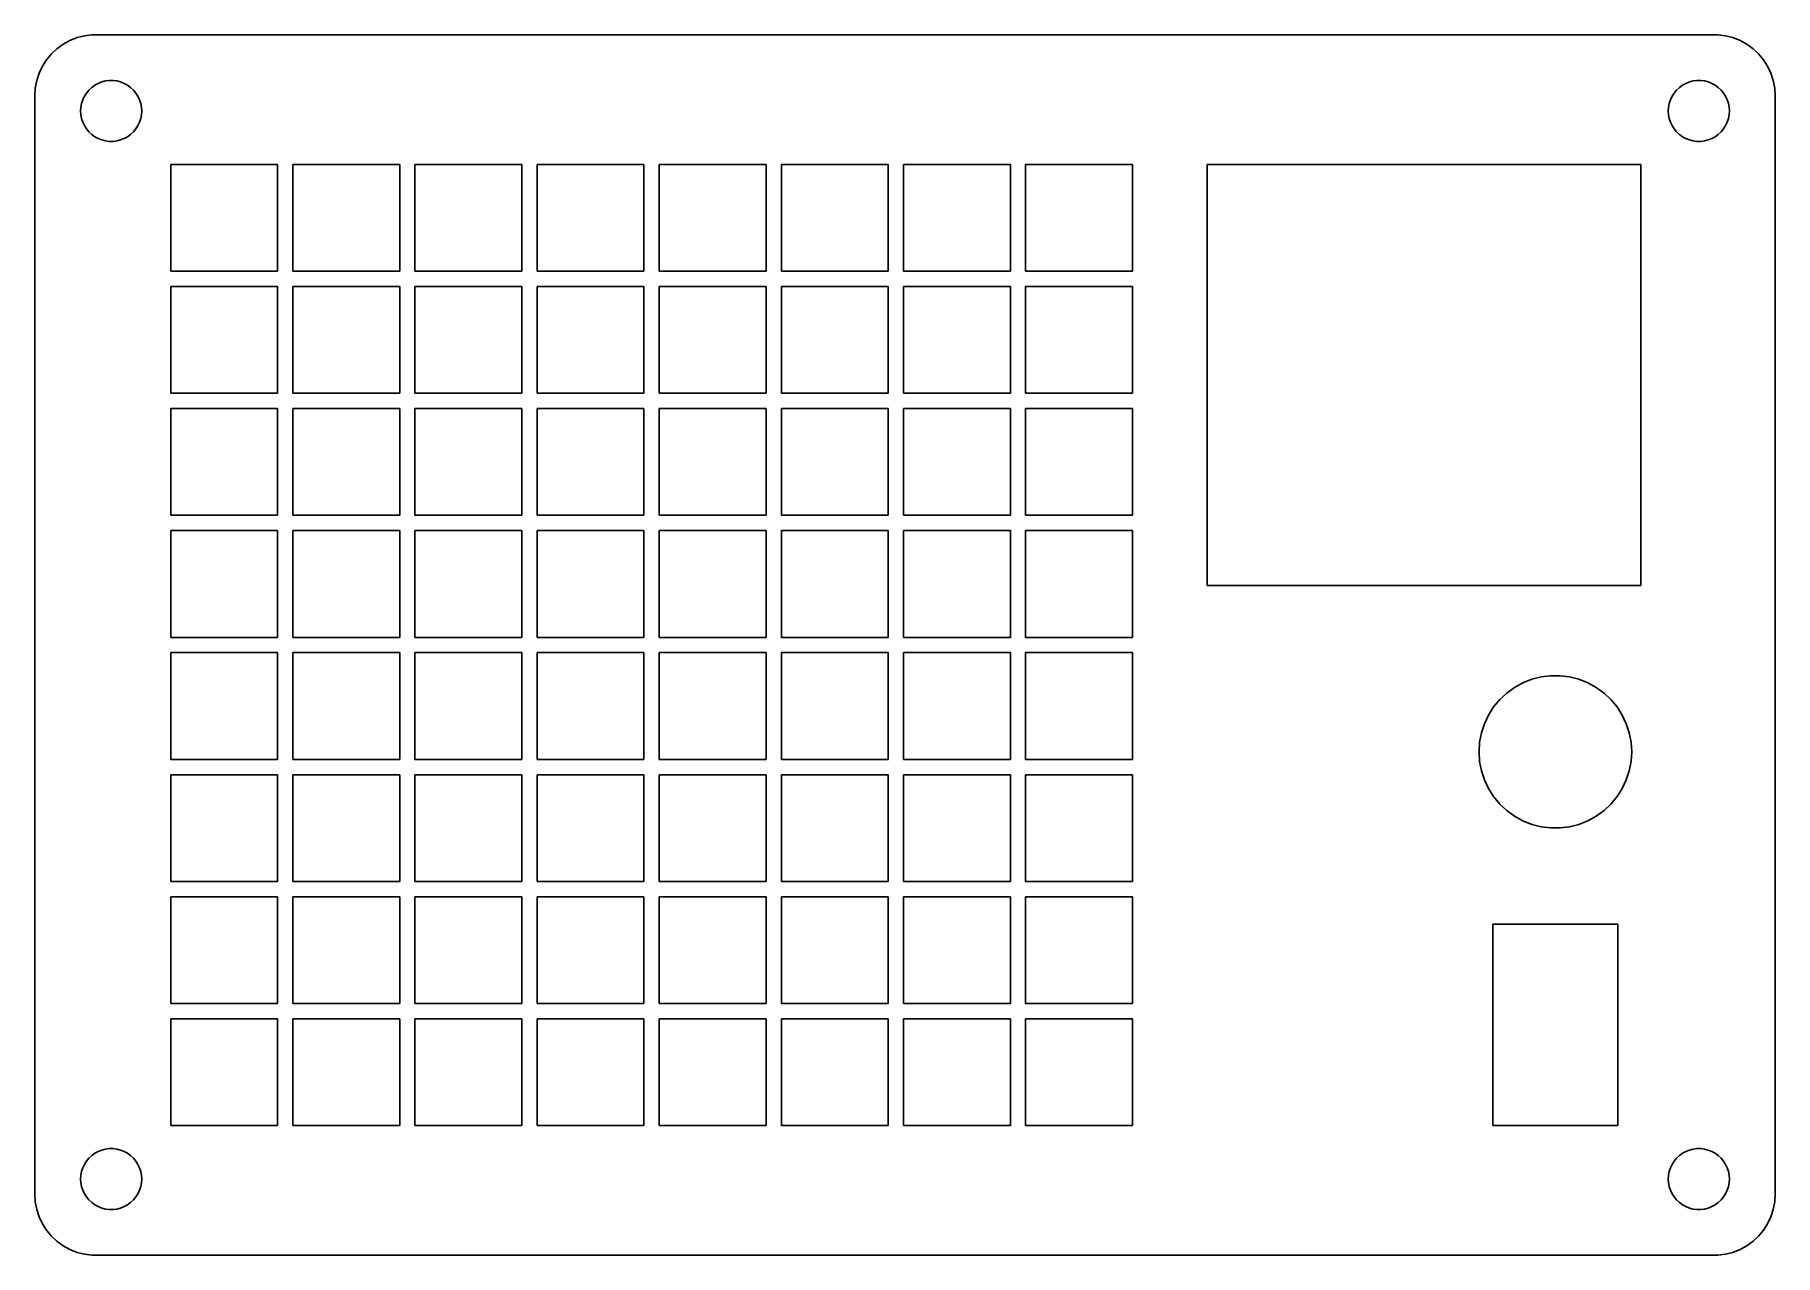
# Model space of a CAD drawing. Header units: metres. Extents: x -57 to 57, y -40 to 40.
import ezdxf

# ---------------------------------------------------------------- set-up
doc = ezdxf.new("R2010")
doc.units = ezdxf.units.M

msp = doc.modelspace()

# ---------------------------------------------------------------- linework, layer by layer
for p, q in [((-53.7495, 39.9291), (-54.2361, 39.8042)), ((-53.2512, 39.9921), (-53.7495, 39.9291)), ((53.2512, 39.9921), (-53.2512, 39.9921)), ((53.7495, 39.9291), (53.2512, 39.9921)), ((54.2361, 39.8042), (53.7495, 39.9291)), ((-55.5497, 39.082), (-55.9159, 38.7382)), ((-55.1433, 39.3773), (-55.5497, 39.082)), ((-54.7031, 39.6193), (-55.1433, 39.3773)), ((-54.2361, 39.8042), (-54.7031, 39.6193)), ((54.7031, 39.6193), (54.2361, 39.8042)), ((55.1433, 39.3773), (54.7031, 39.6193)), ((55.5497, 39.082), (55.1433, 39.3773)), ((55.9159, 38.7382), (55.5497, 39.082)), ((-56.5052, 37.927), (-56.7191, 37.4725)), ((-56.2361, 38.3511), (-56.5052, 37.927)), ((-55.9159, 38.7382), (-56.2361, 38.3511)), ((56.2361, 38.3511), (55.9159, 38.7382)), ((56.5052, 37.927), (56.2361, 38.3511)), ((56.7191, 37.4725), (56.5052, 37.927)), ((-56.9684, 36.5013), (-57, 36)), ((-56.8743, 36.9948), (-56.9684, 36.5013)), ((-56.7191, 37.4725), (-56.8743, 36.9948)), ((-53.4579, 36.3691), (-53.2748, 36.541)), ((-53.2748, 36.541), (-53.0716, 36.6886)), ((-53.0716, 36.6886), (-52.8515, 36.8096)), ((-52.8515, 36.8096), (-52.618, 36.9021)), ((-52.618, 36.9021), (-52.3748, 36.9646)), ((-52.3748, 36.9646), (-52.1256, 36.996)), ((-52.1256, 36.996), (-51.8744, 36.996)), ((-51.8744, 36.996), (-51.6252, 36.9646)), ((-51.6252, 36.9646), (-51.382, 36.9021)), ((-51.382, 36.9021), (-51.1484, 36.8096)), ((-51.1484, 36.8096), (-50.9283, 36.6886)), ((-50.9283, 36.6886), (-50.7251, 36.541)), ((-50.7251, 36.541), (-50.5421, 36.3691)), ((50.5421, 36.3691), (50.7251, 36.541)), ((50.7251, 36.541), (50.9283, 36.6886)), ((50.9283, 36.6886), (51.1484, 36.8096)), ((51.1484, 36.8096), (51.382, 36.9021)), ((51.382, 36.9021), (51.6252, 36.9646)), ((51.6252, 36.9646), (51.8744, 36.996)), ((51.8744, 36.996), (52.1256, 36.996)), ((52.1256, 36.996), (52.3748, 36.9646)), ((52.3748, 36.9646), (52.618, 36.9021)), ((52.618, 36.9021), (52.8515, 36.8096)), ((52.8515, 36.8096), (53.0716, 36.6886)), ((53.0716, 36.6886), (53.2748, 36.541)), ((53.2748, 36.541), (53.4579, 36.3691)), ((56.8743, 36.9948), (56.7191, 37.4725)), ((56.9684, 36.5013), (56.8743, 36.9948)), ((57, 36), (56.9684, 36.5013)), ((-57, 36), (-57, -36)), ((-53.9842, 35.2507), (-53.9372, 35.4974)), ((-53.9372, 35.4974), (-53.8595, 35.7362)), ((-53.8595, 35.7362), (-53.7526, 35.9635)), ((-53.7526, 35.9635), (-53.618, 36.1756)), ((-53.618, 36.1756), (-53.4579, 36.3691)), ((-50.5421, 36.3691), (-50.382, 36.1756)), ((-50.382, 36.1756), (-50.2474, 35.9635)), ((-50.2474, 35.9635), (-50.1404, 35.7362)), ((-50.1404, 35.7362), (-50.0628, 35.4974)), ((-50.0628, 35.4974), (-50.0158, 35.2507)), ((50.0158, 35.2507), (50.0628, 35.4974)), ((50.0628, 35.4974), (50.1404, 35.7362)), ((50.1404, 35.7362), (50.2474, 35.9635)), ((50.2474, 35.9635), (50.382, 36.1756)), ((50.382, 36.1756), (50.5421, 36.3691)), ((53.4579, 36.3691), (53.618, 36.1756)), ((53.618, 36.1756), (53.7526, 35.9635)), ((53.7526, 35.9635), (53.8595, 35.7362)), ((53.8595, 35.7362), (53.9372, 35.4974)), ((53.9372, 35.4974), (53.9842, 35.2507)), ((57, -36), (57, 36)), ((-54, 35), (-53.9842, 35.2507)), ((-53.9842, 34.7493), (-54, 35)), ((-53.9372, 34.5026), (-53.9842, 34.7493)), ((-53.8595, 34.2637), (-53.9372, 34.5026)), ((-53.7526, 34.0365), (-53.8595, 34.2637)), ((-50.1404, 34.2637), (-50.2474, 34.0365)), ((-50.0628, 34.5026), (-50.1404, 34.2637)), ((-50.0158, 34.7493), (-50.0628, 34.5026)), ((-50.0158, 35.2507), (-50, 35)), ((-50, 35), (-50.0158, 34.7493)), ((50, 35), (50.0158, 35.2507)), ((50.0158, 34.7493), (50, 35)), ((50.0628, 34.5026), (50.0158, 34.7493)), ((50.1404, 34.2637), (50.0628, 34.5026)), ((50.2474, 34.0365), (50.1404, 34.2637)), ((53.8595, 34.2637), (53.7526, 34.0365)), ((53.9372, 34.5026), (53.8595, 34.2637)), ((53.9842, 34.7493), (53.9372, 34.5026)), ((53.9842, 35.2507), (54, 35)), ((54, 35), (53.9842, 34.7493)), ((-53.618, 33.8244), (-53.7526, 34.0365)), ((-53.4579, 33.6309), (-53.618, 33.8244)), ((-53.2748, 33.459), (-53.4579, 33.6309)), ((-53.0716, 33.3113), (-53.2748, 33.459)), ((-52.8515, 33.1903), (-53.0716, 33.3113)), ((-52.618, 33.0979), (-52.8515, 33.1903)), ((-52.3748, 33.0354), (-52.618, 33.0979)), ((-51.382, 33.0979), (-51.6252, 33.0354)), ((-51.1484, 33.1903), (-51.382, 33.0979)), ((-50.9283, 33.3113), (-51.1484, 33.1903)), ((-50.7251, 33.459), (-50.9283, 33.3113)), ((-50.5421, 33.6309), (-50.7251, 33.459)), ((-50.382, 33.8244), (-50.5421, 33.6309)), ((-50.2474, 34.0365), (-50.382, 33.8244)), ((50.382, 33.8244), (50.2474, 34.0365)), ((50.5421, 33.6309), (50.382, 33.8244)), ((50.7251, 33.459), (50.5421, 33.6309)), ((50.9283, 33.3113), (50.7251, 33.459)), ((51.1484, 33.1903), (50.9283, 33.3113)), ((51.382, 33.0979), (51.1484, 33.1903)), ((51.6252, 33.0354), (51.382, 33.0979)), ((52.618, 33.0979), (52.3748, 33.0354)), ((52.8515, 33.1903), (52.618, 33.0979)), ((53.0716, 33.3113), (52.8515, 33.1903)), ((53.2748, 33.459), (53.0716, 33.3113)), ((53.4579, 33.6309), (53.2748, 33.459)), ((53.618, 33.8244), (53.4579, 33.6309)), ((53.7526, 34.0365), (53.618, 33.8244)), ((-52.1256, 33.0039), (-52.3748, 33.0354)), ((-51.8744, 33.0039), (-52.1256, 33.0039)), ((-51.6252, 33.0354), (-51.8744, 33.0039)), ((51.8744, 33.0039), (51.6252, 33.0354)), ((52.1256, 33.0039), (51.8744, 33.0039)), ((52.3748, 33.0354), (52.1256, 33.0039)), ((-48.1, 24.5), (-48.1, 31.5)), ((-48.1, 31.5), (-41.1, 31.5)), ((-41.1, 31.5), (-41.1, 24.5)), ((-40.1, 24.5), (-40.1, 31.5)), ((-40.1, 31.5), (-33.1, 31.5)), ((-33.1, 31.5), (-33.1, 24.5)), ((-32.1, 24.5), (-32.1, 31.5)), ((-32.1, 31.5), (-25.1, 31.5)), ((-25.1, 31.5), (-25.1, 24.5)), ((-24.1, 24.5), (-24.1, 31.5)), ((-24.1, 31.5), (-17.1, 31.5)), ((-17.1, 31.5), (-17.1, 24.5)), ((-16.1, 24.5), (-16.1, 31.5)), ((-16.1, 31.5), (-9.09999, 31.5)), ((-9.09999, 31.5), (-9.09999, 24.5)), ((-8.09999, 24.5), (-8.09999, 31.5)), ((-8.09999, 31.5), (-1.09999, 31.5)), ((-1.09999, 31.5), (-1.09999, 24.5)), ((-0.09999, 24.5), (-0.09999, 31.5)), ((-0.09999, 31.5), (6.89999, 31.5)), ((6.89999, 31.5), (6.89999, 24.5)), ((7.89999, 24.5), (7.89999, 31.5)), ((7.89999, 31.5), (14.9, 31.5)), ((14.9, 31.5), (14.9, 24.5)), ((19.8, 3.89999), (19.8, 31.5)), ((19.8, 31.5), (48.2, 31.5)), ((48.2, 31.5), (48.2, 3.89999)), ((-41.1, 24.5), (-48.1, 24.5)), ((-33.1, 24.5), (-40.1, 24.5)), ((-25.1, 24.5), (-32.1, 24.5)), ((-17.1, 24.5), (-24.1, 24.5)), ((-9.09999, 24.5), (-16.1, 24.5)), ((-1.09999, 24.5), (-8.09999, 24.5)), ((6.89999, 24.5), (-0.09999, 24.5)), ((14.9, 24.5), (7.89999, 24.5)), ((-48.1, 16.5), (-48.1, 23.5)), ((-48.1, 23.5), (-41.1, 23.5)), ((-41.1, 23.5), (-41.1, 16.5)), ((-40.1, 16.5), (-40.1, 23.5)), ((-40.1, 23.5), (-33.1, 23.5)), ((-33.1, 23.5), (-33.1, 16.5)), ((-32.1, 16.5), (-32.1, 23.5)), ((-32.1, 23.5), (-25.1, 23.5)), ((-25.1, 23.5), (-25.1, 16.5)), ((-24.1, 16.5), (-24.1, 23.5)), ((-24.1, 23.5), (-17.1, 23.5)), ((-17.1, 23.5), (-17.1, 16.5)), ((-16.1, 16.5), (-16.1, 23.5)), ((-16.1, 23.5), (-9.09999, 23.5)), ((-9.09999, 23.5), (-9.09999, 16.5)), ((-8.09999, 16.5), (-8.09999, 23.5)), ((-8.09999, 23.5), (-1.09999, 23.5)), ((-1.09999, 23.5), (-1.09999, 16.5)), ((-0.09999, 16.5), (-0.09999, 23.5)), ((-0.09999, 23.5), (6.89999, 23.5)), ((6.89999, 23.5), (6.89999, 16.5)), ((7.89999, 16.5), (7.89999, 23.5)), ((7.89999, 23.5), (14.9, 23.5)), ((14.9, 23.5), (14.9, 16.5)), ((-41.1, 16.5), (-48.1, 16.5)), ((-33.1, 16.5), (-40.1, 16.5)), ((-25.1, 16.5), (-32.1, 16.5)), ((-17.1, 16.5), (-24.1, 16.5)), ((-9.09999, 16.5), (-16.1, 16.5)), ((-1.09999, 16.5), (-8.09999, 16.5)), ((6.89999, 16.5), (-0.09999, 16.5)), ((14.9, 16.5), (7.89999, 16.5)), ((-48.1, 8.5), (-48.1, 15.5)), ((-48.1, 15.5), (-41.1, 15.5)), ((-41.1, 15.5), (-41.1, 8.5)), ((-40.1, 8.5), (-40.1, 15.5)), ((-40.1, 15.5), (-33.1, 15.5)), ((-33.1, 15.5), (-33.1, 8.5)), ((-32.1, 8.5), (-32.1, 15.5)), ((-32.1, 15.5), (-25.1, 15.5)), ((-25.1, 15.5), (-25.1, 8.5)), ((-24.1, 8.5), (-24.1, 15.5)), ((-24.1, 15.5), (-17.1, 15.5)), ((-17.1, 15.5), (-17.1, 8.5)), ((-16.1, 8.5), (-16.1, 15.5)), ((-16.1, 15.5), (-9.09999, 15.5)), ((-9.09999, 15.5), (-9.09999, 8.5)), ((-8.09999, 8.5), (-8.09999, 15.5)), ((-8.09999, 15.5), (-1.09999, 15.5)), ((-1.09999, 15.5), (-1.09999, 8.5)), ((-0.09999, 8.5), (-0.09999, 15.5)), ((-0.09999, 15.5), (6.89999, 15.5)), ((6.89999, 15.5), (6.89999, 8.5)), ((7.89999, 8.5), (7.89999, 15.5)), ((7.89999, 15.5), (14.9, 15.5)), ((14.9, 15.5), (14.9, 8.5)), ((-41.1, 8.5), (-48.1, 8.5)), ((-33.1, 8.5), (-40.1, 8.5)), ((-25.1, 8.5), (-32.1, 8.5)), ((-17.1, 8.5), (-24.1, 8.5)), ((-9.09999, 8.5), (-16.1, 8.5)), ((-1.09999, 8.5), (-8.09999, 8.5)), ((6.89999, 8.5), (-0.09999, 8.5)), ((14.9, 8.5), (7.89999, 8.5)), ((-48.1, 0.5), (-48.1, 7.5)), ((-48.1, 7.5), (-41.1, 7.5)), ((-41.1, 7.5), (-41.1, 0.5)), ((-40.1, 0.5), (-40.1, 7.5)), ((-40.1, 7.5), (-33.1, 7.5)), ((-33.1, 7.5), (-33.1, 0.5)), ((-32.1, 0.5), (-32.1, 7.5)), ((-32.1, 7.5), (-25.1, 7.5)), ((-25.1, 7.5), (-25.1, 0.5)), ((-24.1, 0.5), (-24.1, 7.5)), ((-24.1, 7.5), (-17.1, 7.5)), ((-17.1, 7.5), (-17.1, 0.5)), ((-16.1, 0.5), (-16.1, 7.5)), ((-16.1, 7.5), (-9.09999, 7.5)), ((-9.09999, 7.5), (-9.09999, 0.5)), ((-8.09999, 0.5), (-8.09999, 7.5)), ((-8.09999, 7.5), (-1.09999, 7.5)), ((-1.09999, 7.5), (-1.09999, 0.5)), ((-0.09999, 0.5), (-0.09999, 7.5)), ((-0.09999, 7.5), (6.89999, 7.5)), ((6.89999, 7.5), (6.89999, 0.5)), ((7.89999, 0.5), (7.89999, 7.5)), ((7.89999, 7.5), (14.9, 7.5)), ((14.9, 7.5), (14.9, 0.5)), ((48.2, 3.89999), (19.8, 3.89999)), ((-41.1, 0.5), (-48.1, 0.5)), ((-33.1, 0.5), (-40.1, 0.5)), ((-25.1, 0.5), (-32.1, 0.5)), ((-17.1, 0.5), (-24.1, 0.5)), ((-9.09999, 0.5), (-16.1, 0.5)), ((-1.09999, 0.5), (-8.09999, 0.5)), ((6.89999, 0.5), (-0.09999, 0.5)), ((14.9, 0.5), (7.89999, 0.5)), ((-48.1, -7.5), (-48.1, -0.5)), ((-48.1, -0.5), (-41.1, -0.5)), ((-41.1, -0.5), (-41.1, -7.5)), ((-40.1, -7.5), (-40.1, -0.5)), ((-40.1, -0.5), (-33.1, -0.5)), ((-33.1, -0.5), (-33.1, -7.5)), ((-32.1, -7.5), (-32.1, -0.5)), ((-32.1, -0.5), (-25.1, -0.5)), ((-25.1, -0.5), (-25.1, -7.5)), ((-24.1, -7.5), (-24.1, -0.5)), ((-24.1, -0.5), (-17.1, -0.5)), ((-17.1, -0.5), (-17.1, -7.5)), ((-16.1, -7.5), (-16.1, -0.5)), ((-16.1, -0.5), (-9.09999, -0.5)), ((-9.09999, -0.5), (-9.09999, -7.5)), ((-8.09999, -7.5), (-8.09999, -0.5)), ((-8.09999, -0.5), (-1.09999, -0.5)), ((-1.09999, -0.5), (-1.09999, -7.5)), ((-0.09999, -7.5), (-0.09999, -0.5)), ((-0.09999, -0.5), (6.89999, -0.5)), ((6.89999, -0.5), (6.89999, -7.5)), ((7.89999, -7.5), (7.89999, -0.5)), ((7.89999, -0.5), (14.9, -0.5)), ((14.9, -0.5), (14.9, -7.5)), ((40.4711, -2.47586), (41.0549, -2.24471)), ((41.0549, -2.24471), (41.6631, -2.08856)), ((41.6631, -2.08856), (42.286, -2.00986)), ((42.286, -2.00986), (42.9139, -2.00986)), ((42.9139, -2.00986), (43.5369, -2.08856)), ((43.5369, -2.08856), (44.1451, -2.24471)), ((44.1451, -2.24471), (44.7289, -2.47586)), ((38.9552, -3.57726), (39.4129, -3.14743)), ((39.4129, -3.14743), (39.9209, -2.77835)), ((39.9209, -2.77835), (40.4711, -2.47586)), ((44.7289, -2.47586), (45.2791, -2.77835)), ((45.2791, -2.77835), (45.7871, -3.14743)), ((45.7871, -3.14743), (46.2448, -3.57726)), ((38.2185, -4.59122), (38.5549, -4.06107)), ((38.5549, -4.06107), (38.9552, -3.57726)), ((46.2448, -3.57726), (46.6451, -4.06107)), ((46.6451, -4.06107), (46.9815, -4.59122)), ((37.7571, -5.75655), (37.9511, -5.15936)), ((37.9511, -5.15936), (38.2185, -4.59122)), ((46.9815, -4.59122), (47.2489, -5.15936)), ((47.2489, -5.15936), (47.4429, -5.75655)), ((37.6, -6.99998), (37.6394, -6.37332)), ((37.6394, -6.37332), (37.7571, -5.75655)), ((47.4429, -5.75655), (47.5606, -6.37332)), ((47.5606, -6.37332), (47.6, -7)), ((-41.1, -7.5), (-48.1, -7.5)), ((-33.1, -7.5), (-40.1, -7.5)), ((-25.1, -7.5), (-32.1, -7.5)), ((-17.1, -7.5), (-24.1, -7.5)), ((-9.09999, -7.5), (-16.1, -7.5)), ((-1.09999, -7.5), (-8.09999, -7.5)), ((6.89999, -7.5), (-0.09999, -7.5)), ((14.9, -7.5), (7.89999, -7.5)), ((37.6394, -7.62666), (37.6, -6.99998)), ((37.7571, -8.24344), (37.6394, -7.62666)), ((47.5606, -7.62666), (47.4429, -8.24344)), ((47.6, -7), (47.5606, -7.62666)), ((-48.1, -15.5), (-48.1, -8.5)), ((-48.1, -8.5), (-41.1, -8.5)), ((-41.1, -8.5), (-41.1, -15.5)), ((-40.1, -15.5), (-40.1, -8.5)), ((-40.1, -8.5), (-33.1, -8.5)), ((-33.1, -8.5), (-33.1, -15.5)), ((-32.1, -15.5), (-32.1, -8.5)), ((-32.1, -8.5), (-25.1, -8.5)), ((-25.1, -8.5), (-25.1, -15.5)), ((-24.1, -15.5), (-24.1, -8.5)), ((-24.1, -8.5), (-17.1, -8.5)), ((-17.1, -8.5), (-17.1, -15.5)), ((-16.1, -15.5), (-16.1, -8.5)), ((-16.1, -8.5), (-9.09999, -8.5)), ((-9.09999, -8.5), (-9.09999, -15.5)), ((-8.09999, -15.5), (-8.09999, -8.5)), ((-8.09999, -8.5), (-1.09999, -8.5)), ((-1.09999, -8.5), (-1.09999, -15.5)), ((-0.09999, -15.5), (-0.09999, -8.5)), ((-0.09999, -8.5), (6.89999, -8.5)), ((6.89999, -8.5), (6.89999, -15.5)), ((7.89999, -15.5), (7.89999, -8.5)), ((7.89999, -8.5), (14.9, -8.5)), ((14.9, -8.5), (14.9, -15.5)), ((37.9511, -8.84062), (37.7571, -8.24344)), ((38.2185, -9.40877), (37.9511, -8.84062)), ((47.2489, -8.84062), (46.9815, -9.40877)), ((47.4429, -8.24344), (47.2489, -8.84062)), ((38.5549, -9.93892), (38.2185, -9.40877)), ((38.9552, -10.4227), (38.5549, -9.93892)), ((46.6451, -9.93892), (46.2448, -10.4227)), ((46.9815, -9.40877), (46.6451, -9.93892)), ((39.4129, -10.8526), (38.9552, -10.4227)), ((39.9209, -11.2216), (39.4129, -10.8526)), ((40.4711, -11.5241), (39.9209, -11.2216)), ((45.2791, -11.2216), (44.7289, -11.5241)), ((45.7871, -10.8526), (45.2791, -11.2216)), ((46.2448, -10.4227), (45.7871, -10.8526)), ((41.0549, -11.7553), (40.4711, -11.5241)), ((41.6631, -11.9114), (41.0549, -11.7553)), ((42.286, -11.9901), (41.6631, -11.9114)), ((42.9139, -11.9901), (42.286, -11.9901)), ((43.5369, -11.9114), (42.9139, -11.9901)), ((44.1451, -11.7553), (43.5369, -11.9114)), ((44.7289, -11.5241), (44.1451, -11.7553)), ((-41.1, -15.5), (-48.1, -15.5)), ((-33.1, -15.5), (-40.1, -15.5)), ((-25.1, -15.5), (-32.1, -15.5)), ((-17.1, -15.5), (-24.1, -15.5)), ((-9.09999, -15.5), (-16.1, -15.5)), ((-1.09999, -15.5), (-8.09999, -15.5)), ((6.89999, -15.5), (-0.09999, -15.5)), ((14.9, -15.5), (7.89999, -15.5)), ((-48.1, -23.5), (-48.1, -16.5)), ((-48.1, -16.5), (-41.1, -16.5)), ((-41.1, -16.5), (-41.1, -23.5)), ((-40.1, -23.5), (-40.1, -16.5)), ((-40.1, -16.5), (-33.1, -16.5)), ((-33.1, -16.5), (-33.1, -23.5)), ((-32.1, -23.5), (-32.1, -16.5)), ((-32.1, -16.5), (-25.1, -16.5)), ((-25.1, -16.5), (-25.1, -23.5)), ((-24.1, -23.5), (-24.1, -16.5)), ((-24.1, -16.5), (-17.1, -16.5)), ((-17.1, -16.5), (-17.1, -23.5)), ((-16.1, -23.5), (-16.1, -16.5)), ((-16.1, -16.5), (-9.09999, -16.5)), ((-9.09999, -16.5), (-9.09999, -23.5)), ((-8.09999, -23.5), (-8.09999, -16.5)), ((-8.09999, -16.5), (-1.09999, -16.5)), ((-1.09999, -16.5), (-1.09999, -23.5)), ((-0.09999, -23.5), (-0.09999, -16.5)), ((-0.09999, -16.5), (6.89999, -16.5)), ((6.89999, -16.5), (6.89999, -23.5)), ((7.89999, -23.5), (7.89999, -16.5)), ((7.89999, -16.5), (14.9, -16.5)), ((14.9, -16.5), (14.9, -23.5)), ((38.5, -31.5), (38.5, -18.3)), ((38.5, -18.3), (46.7, -18.3)), ((46.7, -18.3), (46.7, -31.5)), ((-41.1, -23.5), (-48.1, -23.5)), ((-33.1, -23.5), (-40.1, -23.5)), ((-25.1, -23.5), (-32.1, -23.5)), ((-17.1, -23.5), (-24.1, -23.5)), ((-9.09999, -23.5), (-16.1, -23.5)), ((-1.09999, -23.5), (-8.09999, -23.5)), ((6.89999, -23.5), (-0.09999, -23.5)), ((14.9, -23.5), (7.89999, -23.5)), ((-48.1, -31.5), (-48.1, -24.5)), ((-48.1, -24.5), (-41.1, -24.5)), ((-41.1, -24.5), (-41.1, -31.5)), ((-40.1, -31.5), (-40.1, -24.5)), ((-40.1, -24.5), (-33.1, -24.5)), ((-33.1, -24.5), (-33.1, -31.5)), ((-32.1, -31.5), (-32.1, -24.5)), ((-32.1, -24.5), (-25.1, -24.5)), ((-25.1, -24.5), (-25.1, -31.5)), ((-24.1, -31.5), (-24.1, -24.5)), ((-24.1, -24.5), (-17.1, -24.5)), ((-17.1, -24.5), (-17.1, -31.5)), ((-16.1, -31.5), (-16.1, -24.5)), ((-16.1, -24.5), (-9.09999, -24.5)), ((-9.09999, -24.5), (-9.09999, -31.5)), ((-8.09999, -31.5), (-8.09999, -24.5)), ((-8.09999, -24.5), (-1.09999, -24.5)), ((-1.09999, -24.5), (-1.09999, -31.5)), ((-0.09999, -31.5), (-0.09999, -24.5)), ((-0.09999, -24.5), (6.89999, -24.5)), ((6.89999, -24.5), (6.89999, -31.5)), ((7.89999, -31.5), (7.89999, -24.5)), ((7.89999, -24.5), (14.9, -24.5)), ((14.9, -24.5), (14.9, -31.5)), ((-41.1, -31.5), (-48.1, -31.5)), ((-33.1, -31.5), (-40.1, -31.5)), ((-25.1, -31.5), (-32.1, -31.5)), ((-17.1, -31.5), (-24.1, -31.5)), ((-9.09999, -31.5), (-16.1, -31.5)), ((-1.09999, -31.5), (-8.09999, -31.5)), ((6.89999, -31.5), (-0.09999, -31.5)), ((14.9, -31.5), (7.89999, -31.5)), ((46.7, -31.5), (38.5, -31.5)), ((-52.618, -33.0979), (-52.3748, -33.0354)), ((-52.3748, -33.0354), (-52.1256, -33.0039)), ((-52.1256, -33.0039), (-51.8744, -33.0039)), ((-51.8744, -33.0039), (-51.6252, -33.0354)), ((-51.6252, -33.0354), (-51.382, -33.0979)), ((51.382, -33.0979), (51.6252, -33.0354)), ((51.6252, -33.0354), (51.8744, -33.0039)), ((51.8744, -33.0039), (52.1256, -33.0039)), ((52.1256, -33.0039), (52.3748, -33.0354)), ((52.3748, -33.0354), (52.618, -33.0979)), ((-53.8595, -34.2637), (-53.7526, -34.0365)), ((-53.7526, -34.0365), (-53.618, -33.8244)), ((-53.618, -33.8244), (-53.4579, -33.6309)), ((-53.4579, -33.6309), (-53.2748, -33.459)), ((-53.2748, -33.459), (-53.0716, -33.3113)), ((-53.0716, -33.3113), (-52.8515, -33.1903)), ((-52.8515, -33.1903), (-52.618, -33.0979)), ((-51.382, -33.0979), (-51.1484, -33.1903)), ((-51.1484, -33.1903), (-50.9283, -33.3113)), ((-50.9283, -33.3113), (-50.7251, -33.459)), ((-50.7251, -33.459), (-50.5421, -33.6309)), ((-50.5421, -33.6309), (-50.382, -33.8244)), ((-50.382, -33.8244), (-50.2474, -34.0365)), ((-50.2474, -34.0365), (-50.1404, -34.2637)), ((50.1404, -34.2637), (50.2474, -34.0365)), ((50.2474, -34.0365), (50.382, -33.8244)), ((50.382, -33.8244), (50.5421, -33.6309)), ((50.5421, -33.6309), (50.7251, -33.459)), ((50.7251, -33.459), (50.9283, -33.3113)), ((50.9283, -33.3113), (51.1484, -33.1903)), ((51.1484, -33.1903), (51.382, -33.0979)), ((52.618, -33.0979), (52.8515, -33.1903)), ((52.8515, -33.1903), (53.0716, -33.3113)), ((53.0716, -33.3113), (53.2748, -33.459)), ((53.2748, -33.459), (53.4579, -33.6309)), ((53.4579, -33.6309), (53.618, -33.8244)), ((53.618, -33.8244), (53.7526, -34.0365)), ((53.7526, -34.0365), (53.8595, -34.2637)), ((-54, -35), (-53.9842, -34.7493)), ((-53.9842, -35.2507), (-54, -35)), ((-53.9842, -34.7493), (-53.9372, -34.5026)), ((-53.9372, -35.4974), (-53.9842, -35.2507)), ((-53.9372, -34.5026), (-53.8595, -34.2637)), ((-50.1404, -34.2637), (-50.0628, -34.5026)), ((-50.0628, -34.5026), (-50.0158, -34.7493)), ((-50.0158, -35.2507), (-50.0628, -35.4974)), ((-50.0158, -34.7493), (-50, -35)), ((-50, -35), (-50.0158, -35.2507)), ((50, -35), (50.0158, -34.7493)), ((50.0158, -35.2507), (50, -35)), ((50.0158, -34.7493), (50.0628, -34.5026)), ((50.0628, -35.4974), (50.0158, -35.2507)), ((50.0628, -34.5026), (50.1404, -34.2637)), ((53.8595, -34.2637), (53.9372, -34.5026)), ((53.9372, -34.5026), (53.9842, -34.7493)), ((53.9842, -35.2507), (53.9372, -35.4974)), ((53.9842, -34.7493), (54, -35)), ((54, -35), (53.9842, -35.2507)), ((-57, -36), (-56.9684, -36.5013)), ((-53.8595, -35.7362), (-53.9372, -35.4974)), ((-53.7526, -35.9635), (-53.8595, -35.7362)), ((-53.618, -36.1756), (-53.7526, -35.9635)), ((-53.4579, -36.3691), (-53.618, -36.1756)), ((-53.2748, -36.541), (-53.4579, -36.3691)), ((-50.5421, -36.3691), (-50.7251, -36.541)), ((-50.382, -36.1756), (-50.5421, -36.3691)), ((-50.2474, -35.9635), (-50.382, -36.1756)), ((-50.1404, -35.7362), (-50.2474, -35.9635)), ((-50.0628, -35.4974), (-50.1404, -35.7362)), ((50.1404, -35.7362), (50.0628, -35.4974)), ((50.2474, -35.9635), (50.1404, -35.7362)), ((50.382, -36.1756), (50.2474, -35.9635)), ((50.5421, -36.3691), (50.382, -36.1756)), ((50.7251, -36.541), (50.5421, -36.3691)), ((53.4579, -36.3691), (53.2748, -36.541)), ((53.618, -36.1756), (53.4579, -36.3691)), ((53.7526, -35.9635), (53.618, -36.1756)), ((53.8595, -35.7362), (53.7526, -35.9635)), ((53.9372, -35.4974), (53.8595, -35.7362)), ((56.9684, -36.5013), (57, -36)), ((-56.9684, -36.5013), (-56.8743, -36.9948)), ((-56.8743, -36.9948), (-56.7191, -37.4725)), ((-56.7191, -37.4725), (-56.5052, -37.927)), ((-53.0716, -36.6886), (-53.2748, -36.541)), ((-52.8515, -36.8096), (-53.0716, -36.6886)), ((-52.618, -36.9021), (-52.8515, -36.8096)), ((-52.3748, -36.9646), (-52.618, -36.9021)), ((-52.1256, -36.996), (-52.3748, -36.9646)), ((-51.8744, -36.996), (-52.1256, -36.996)), ((-51.6252, -36.9646), (-51.8744, -36.996)), ((-51.382, -36.9021), (-51.6252, -36.9646)), ((-51.1484, -36.8096), (-51.382, -36.9021)), ((-50.9283, -36.6886), (-51.1484, -36.8096)), ((-50.7251, -36.541), (-50.9283, -36.6886)), ((50.9283, -36.6886), (50.7251, -36.541)), ((51.1484, -36.8096), (50.9283, -36.6886)), ((51.382, -36.9021), (51.1484, -36.8096)), ((51.6252, -36.9646), (51.382, -36.9021)), ((51.8744, -36.996), (51.6252, -36.9646)), ((52.1256, -36.996), (51.8744, -36.996)), ((52.3748, -36.9646), (52.1256, -36.996)), ((52.618, -36.9021), (52.3748, -36.9646)), ((52.8515, -36.8096), (52.618, -36.9021)), ((53.0716, -36.6886), (52.8515, -36.8096)), ((53.2748, -36.541), (53.0716, -36.6886)), ((56.5052, -37.927), (56.7191, -37.4725)), ((56.7191, -37.4725), (56.8743, -36.9948)), ((56.8743, -36.9948), (56.9684, -36.5013)), ((-56.5052, -37.927), (-56.2361, -38.3511)), ((-56.2361, -38.3511), (-55.9159, -38.7382)), ((-55.9159, -38.7382), (-55.5497, -39.082)), ((55.5497, -39.082), (55.9159, -38.7382)), ((55.9159, -38.7382), (56.2361, -38.3511)), ((56.2361, -38.3511), (56.5052, -37.927)), ((-55.5497, -39.082), (-55.1433, -39.3773)), ((-55.1433, -39.3773), (-54.7031, -39.6193)), ((-54.7031, -39.6193), (-54.2361, -39.8042)), ((-54.2361, -39.8042), (-53.7495, -39.9291)), ((53.7495, -39.9291), (54.2361, -39.8042)), ((54.2361, -39.8042), (54.7031, -39.6193)), ((54.7031, -39.6193), (55.1433, -39.3773)), ((55.1433, -39.3773), (55.5497, -39.082)), ((-53.7495, -39.9291), (-53.2512, -39.9921)), ((-53.2512, -39.9921), (53.2512, -39.9921)), ((53.2512, -39.9921), (53.7495, -39.9291))]:
    msp.add_line(p, q)

doc.saveas('drawing.dxf')
